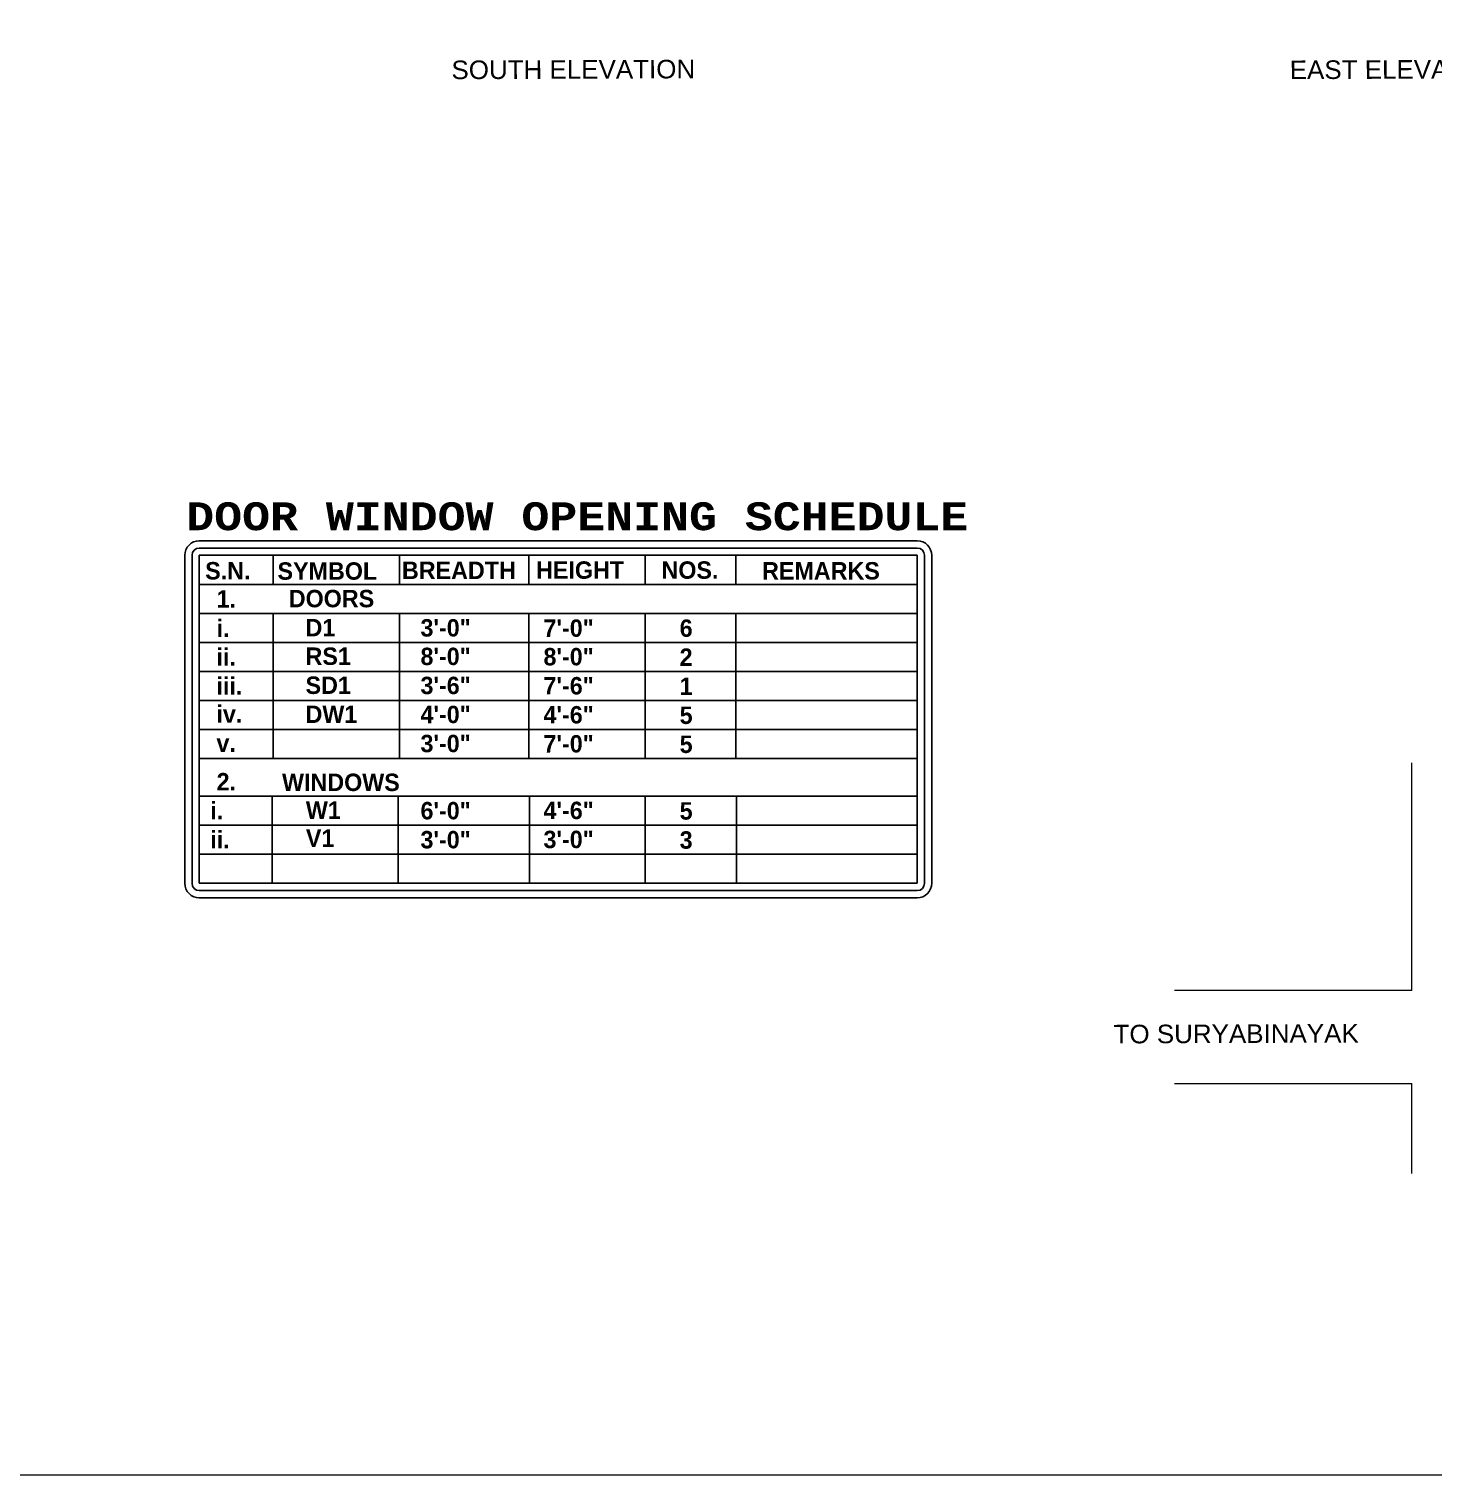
# Model space of a CAD drawing. Header units: inches. Extents: x 151827 to 346502, y -56182 to -23217.
# Drawn here: x 156450 to 157357, y -28405 to -27472 of the extents above; entities that cross this region are included whole.
import ezdxf

# ---------------------------------------------------------------- set-up
doc = ezdxf.new("R2010")
doc.units = ezdxf.units.IN
doc.header["$LTSCALE"] = 5
doc.header["$MEASUREMENT"] = 0
for name, color, linetype, lineweight in [('A-WALL', 7, 'Continuous', 9), ('boundary', 7, 'Continuous', 25), ('ele1', 21, 'Continuous', 20)]:
    doc.layers.add(name, color=color, linetype=linetype, lineweight=lineweight)
doc.layers.add('column', color=4, linetype='Continuous')
doc.layers.add('TEXT', color=6, linetype='Continuous')
doc.styles.add('ARIAL', font='cityb___.ttf')
doc.styles.add('COURIER', font='courbd.ttf')
doc.styles.add('DIMTEXT', font='arial.ttf', dxfattribs={"height": 8})

msp = doc.modelspace()

# ---------------------------------------------------------------- linework, layer by layer
for p, q in [((156559.83, -27806.77, -72.71), (157023.53, -27806.77, -72.71)), ((156555.15, -28023.24, -72.71), (156555.15, -27811.45, -72.71)), ((157023.53, -27811.45, -72.71), (156559.83, -27811.45, -72.71)), ((156559.83, -27811.45, -72.71), (156559.83, -28023.24, -72.71)), ((156559.83, -27811.45, -72.71), (157023.53, -27811.45, -72.71)), ((156559.83, -27811.45, -72.71), (156559.83, -28023.24, -72.71)), ((156607.56, -27811.45, -72.71), (156607.56, -27830.43, -72.71)), ((156689.1, -27811.45, -72.71), (156689.1, -27830.2, -72.71)), ((156772.77, -27811.45, -72.71), (156772.77, -27830.2, -72.71)), ((156847.8, -27830.2, -72.71), (156847.8, -27811.45, -72.71)), ((156906.38, -27830.2, -72.71), (156906.38, -27811.45, -72.71)), ((157023.53, -28023.24, -72.71), (157023.53, -27811.45, -72.71)), ((157023.53, -27907.97, -72.71), (157023.53, -27811.45, -72.71)), ((157028.21, -27811.45, -72.71), (157028.21, -28023.24, -72.71)), ((156559.83, -27830.2, -72.71), (157023.53, -27830.2, -72.71)), ((156559.83, -27848.95, -72.71), (157023.53, -27848.95, -72.71)), ((156772.77, -27848.95, -72.71), (156772.77, -27942.7, -72.71)), ((156847.8, -27942.7, -72.71), (156847.8, -27848.95, -72.71)), ((156906.38, -27942.7, -72.71), (156906.38, -27848.95, -72.71)), ((156559.83, -27867.7, -72.71), (157023.53, -27867.7, -72.71)), ((156559.83, -27886.45, -72.71), (157023.53, -27886.45, -72.71)), ((156559.83, -27905.2, -72.71), (157023.53, -27905.2, -72.71)), ((156559.83, -27923.95, -72.71), (157023.53, -27923.95, -72.71)), ((156559.83, -27942.7, -72.71), (157023.53, -27942.7, -72.71)), ((156559.83, -27966.99, -72.71), (157023.53, -27966.99, -72.71)), ((156559.83, -27966.99, -72.71), (157023.53, -27966.99, -72.71)), ((156606.98, -28023.24, -72.71), (156606.98, -27966.99, -72.71)), ((156688.34, -28023.24, -72.71), (156688.34, -27966.99, -72.71)), ((156773.15, -28023.24, -72.71), (156773.15, -27966.99, -72.71)), ((156847.8, -28023.24, -72.71), (156847.8, -27966.99, -72.71)), ((156906.69, -28023.24, -72.71), (156906.69, -27966.99, -72.71)), ((156559.83, -27985.74, -72.71), (157023.53, -27985.74, -72.71)), ((156559.83, -27985.74, -72.71), (157023.53, -27985.74, -72.71)), ((156559.83, -27985.74, -72.71), (157023.53, -27985.74, -72.71)), ((156559.83, -28004.49, -72.71), (157023.53, -28004.49, -72.71)), ((156559.83, -28023.24, -72.71), (157023.53, -28023.24, -72.71)), ((156559.83, -28023.24, -72.71), (157023.53, -28023.24, -72.71)), ((156559.83, -28023.24, -72.71), (157023.53, -28023.24, -72.71)), ((156559.83, -28023.24, -72.71), (157023.53, -28023.24, -72.71)), ((157023.53, -28027.93, -72.71), (156559.83, -28027.93, -72.71))]:
    msp.add_line(p, q)
for centre, start, end in [((156559.83, -27811.45, -72.71), 90, 180), ((157023.53, -27811.45, -72.71), 0, 90), ((156559.83, -28023.24, -72.71), 180, 270), ((157023.53, -28023.24, -72.71), 270, 0)]:
    msp.add_arc(centre, 4.69, start, end)
at = {"layer": 'A-WALL', "ltscale": 5}
for p, q in [((157342.98, -28092.44, -72.71), (157342.98, -27945.44, -72.71)), ((157342.98, -28092.44, -72.71), (157189.68, -28092.44, -72.71)), ((157189.68, -28152.44, -72.71), (157342.98, -28152.44, -72.71)), ((157342.98, -28210.66, -72.71), (157342.98, -28152.44, -72.71))]:
    msp.add_line(p, q, dxfattribs=at)
at = {"layer": 'boundary'}
for p, q in [((156559.83, -27802.08, -72.71), (157023.53, -27802.08, -72.71)), ((156550.46, -28023.24, -72.71), (156550.46, -27811.45, -72.71)), ((157032.9, -27811.45, -72.71), (157032.9, -28023.24, -72.71)), ((157023.53, -28032.62, -72.71), (156559.83, -28032.62, -72.71))]:
    msp.add_line(p, q, dxfattribs=at)
for centre, start, end in [((156559.83, -27811.45, -72.71), 90, 180), ((157023.53, -27811.45, -72.71), 0, 90), ((156559.83, -28023.24, -72.71), 179.99824, 270), ((157023.53, -28023.24, -72.71), 270, 0.00176)]:
    msp.add_arc(centre, 9.37, start, end, dxfattribs=at)
at = {"layer": 'ele1', "elevation": -72.71}
msp.add_lwpolyline([(155380.93, -26250.03), (158465.9, -26250.03), (158465.9, -28405.37), (155380.93, -28405.37)], close=True, dxfattribs=at)
msp.add_lwpolyline([(155380.93, -26250.03), (158465.9, -26250.03), (158465.9, -28405.37), (155380.93, -28405.37)], close=True, dxfattribs=at)
at = {"layer": 'TEXT'}
for p, q in [((156607.56, -27848.95, -72.71), (156607.56, -27942.7, -72.71)), ((156689.1, -27848.95, -72.71), (156689.1, -27942.7, -72.71)), ((156559.83, -27886.45, -72.71), (156601.48, -27886.45, -72.71))]:
    msp.add_line(p, q, dxfattribs=at)

# ---------------------------------------------------------------- texts
at = {"style": 'COURIER'}
msp.add_text('DOOR WINDOW OPENING SCHEDULE', height=18, dxfattribs=at).set_placement((156551.41, -27795.22, -72.71))
at = {"layer": 'column', "color": 0, "char_height": 12, "width": 216.2725, "attachment_point": 2, "rotation": 0.20566, "style": 'DIMTEXT'}
for s, insert in [('SOUTH ELEVATION', (156801.38, -27491.69, -72.71)), ('EAST ELEVATION', (157335.32, -27491.69, -72.71)), ('TO SURYABINAYAK', (157229.47, -28114.35, -72.71))]:
    msp.add_mtext(s, dxfattribs=dict(at, insert=insert))
at = {"layer": 'TEXT', "style": 'ARIAL'}
for s, p in [('S.N.', (156563.65, -27827.03, -72.71)), ('SYMBOL', (156610.37, -27827.2, -72.71)), ('BREADTH', (156690.72, -27826.76, -72.71)), ('HEIGHT', (156777.35, -27826.58, -72.71)), ('NOS.', (156858.35, -27826.58, -72.71)), ('REMARKS', (156923.32, -27827.06, -72.71)), ('1.', (156571.04, -27845.21, -72.71)), ('DOORS', (156617.64, -27845, -72.71)), ('i.', (156571.04, -27864.21, -72.71)), ('D1', (156628.47, -27863.77, -72.71)), ('3\'-0"', (156702.7, -27863.9, -72.71)), ('7\'-0"', (156782.14, -27864.09, -72.71)), ('6', (156870.08, -27864.09, -72.71)), ('ii.', (156570.93, -27882.7, -72.71)), ('RS1', (156628.47, -27882.21, -72.71)), ('8\'-0"', (156702.7, -27882.34, -72.71)), ('8\'-0"', (156782.14, -27882.53, -72.71)), ('2', (156870.08, -27882.84, -72.71)), ('iii.', (156570.93, -27901.45, -72.71)), ('SD1', (156628.47, -27900.96, -72.71)), ('3\'-6"', (156702.7, -27901.09, -72.71)), ('7\'-6"', (156782.14, -27901.28, -72.71)), ('1', (156870.08, -27901.59, -72.71)), ('iv.', (156570.93, -27919.61, -72.71)), ('DW1', (156628.47, -27919.71, -72.71)), ('4\'-0"', (156702.7, -27919.84, -72.71)), ('4\'-6"', (156782.14, -27920.03, -72.71)), ('5', (156870.08, -27920.34, -72.71)), ('v.', (156570.93, -27938.36, -72.71)), ('3\'-0"', (156702.7, -27938.59, -72.71)), ('7\'-0"', (156782.14, -27938.78, -72.71)), ('5', (156870.08, -27939.09, -72.71)), ('2.', (156571.04, -27963.24, -72.71)), ('WINDOWS', (156613.28, -27963.65, -72.71)), ('i.', (156566.93, -27981.9, -72.71)), ('W1', (156628.68, -27981.61, -72.71)), ('6\'-0"', (156702.7, -27981.95, -72.71)), ('4\'-6"', (156782.14, -27981.78, -72.71)), ('5', (156870.08, -27982.12, -72.71)), ('ii.', (156566.93, -28000.65, -72.71)), ('V1', (156628.68, -27999.69, -72.71)), ('3\'-0"', (156702.7, -28000.68, -72.71)), ('3\'-0"', (156782.14, -28000.53, -72.71)), ('3', (156870.08, -28000.88, -72.71))]:
    msp.add_text(s, height=11.25, dxfattribs=at).set_placement(p)

doc.saveas('drawing.dxf')
